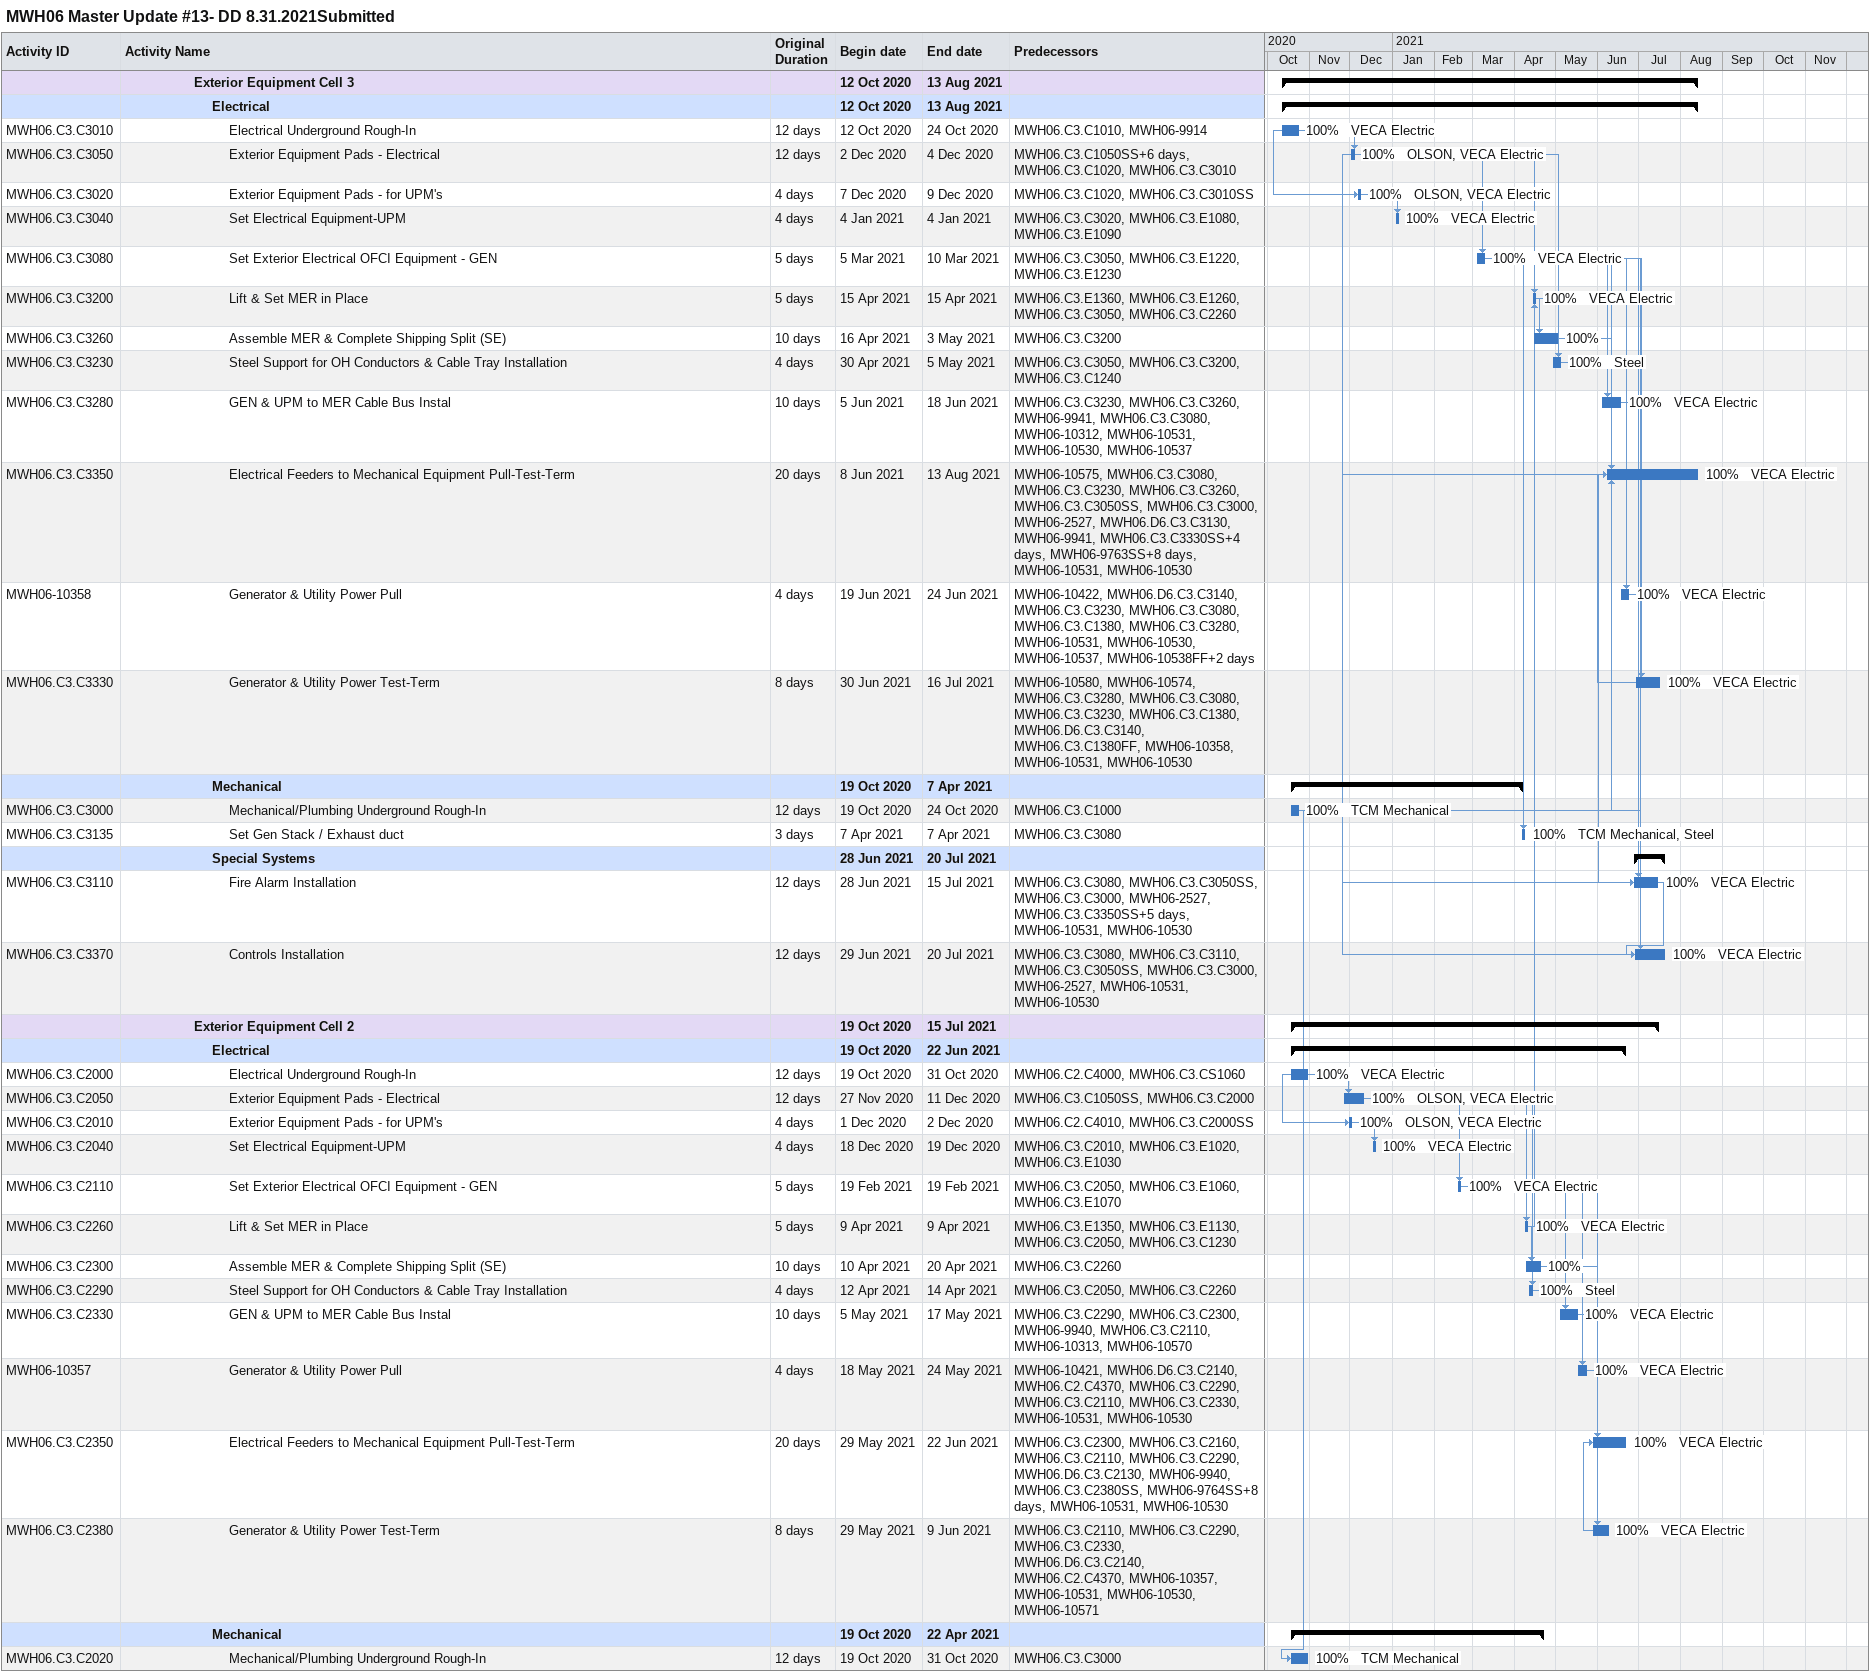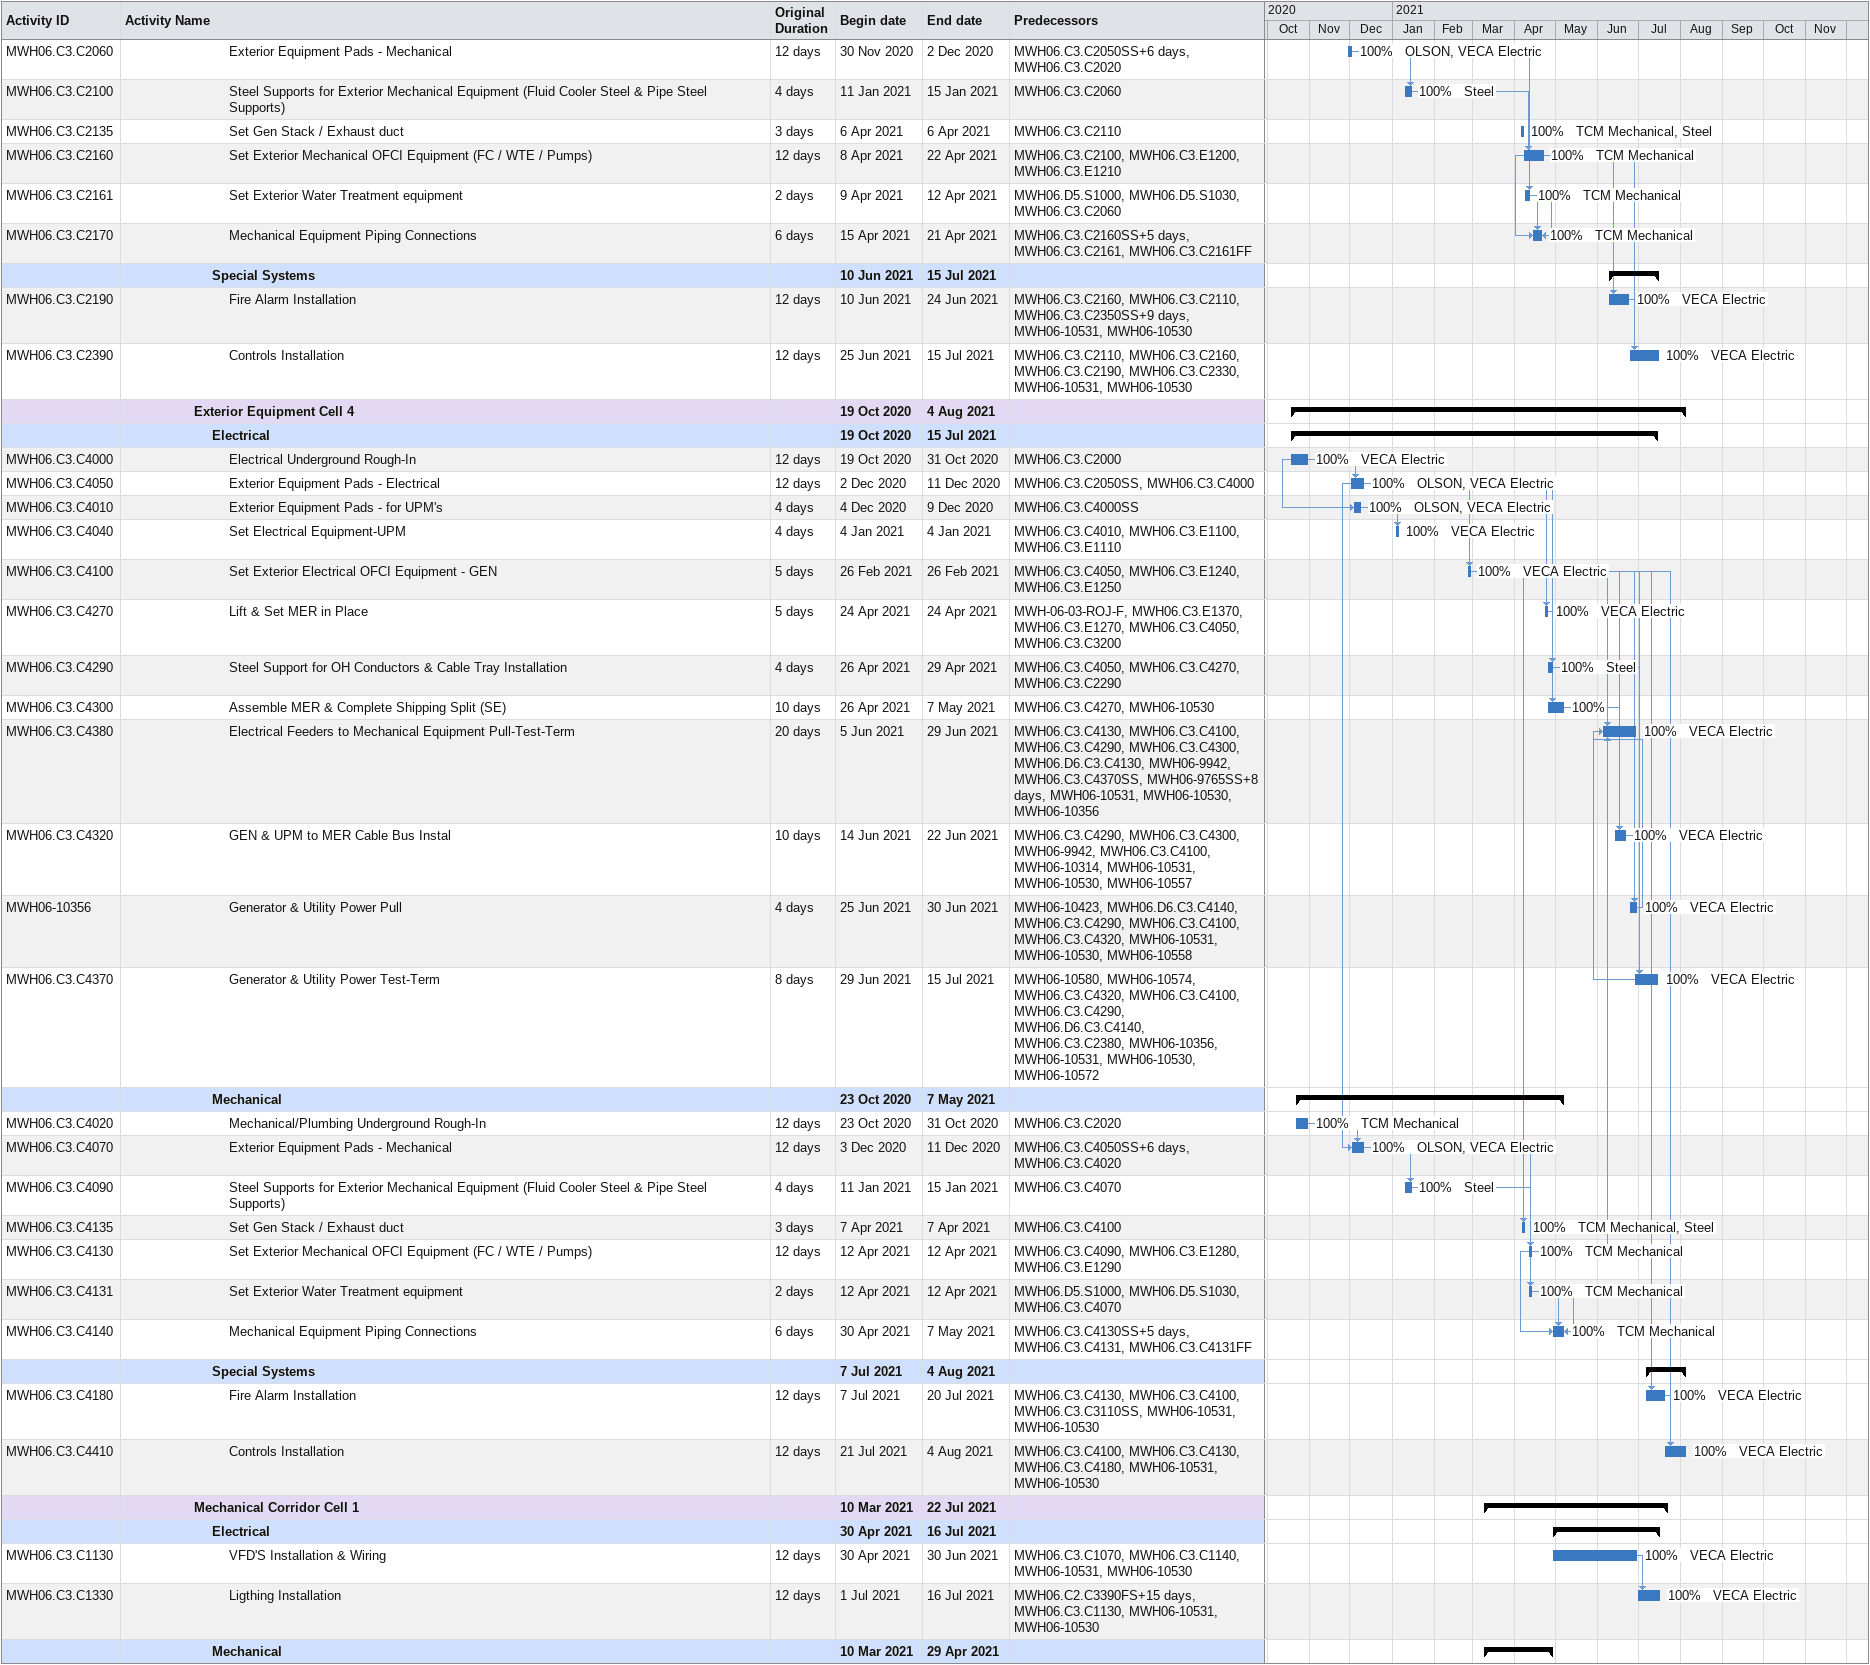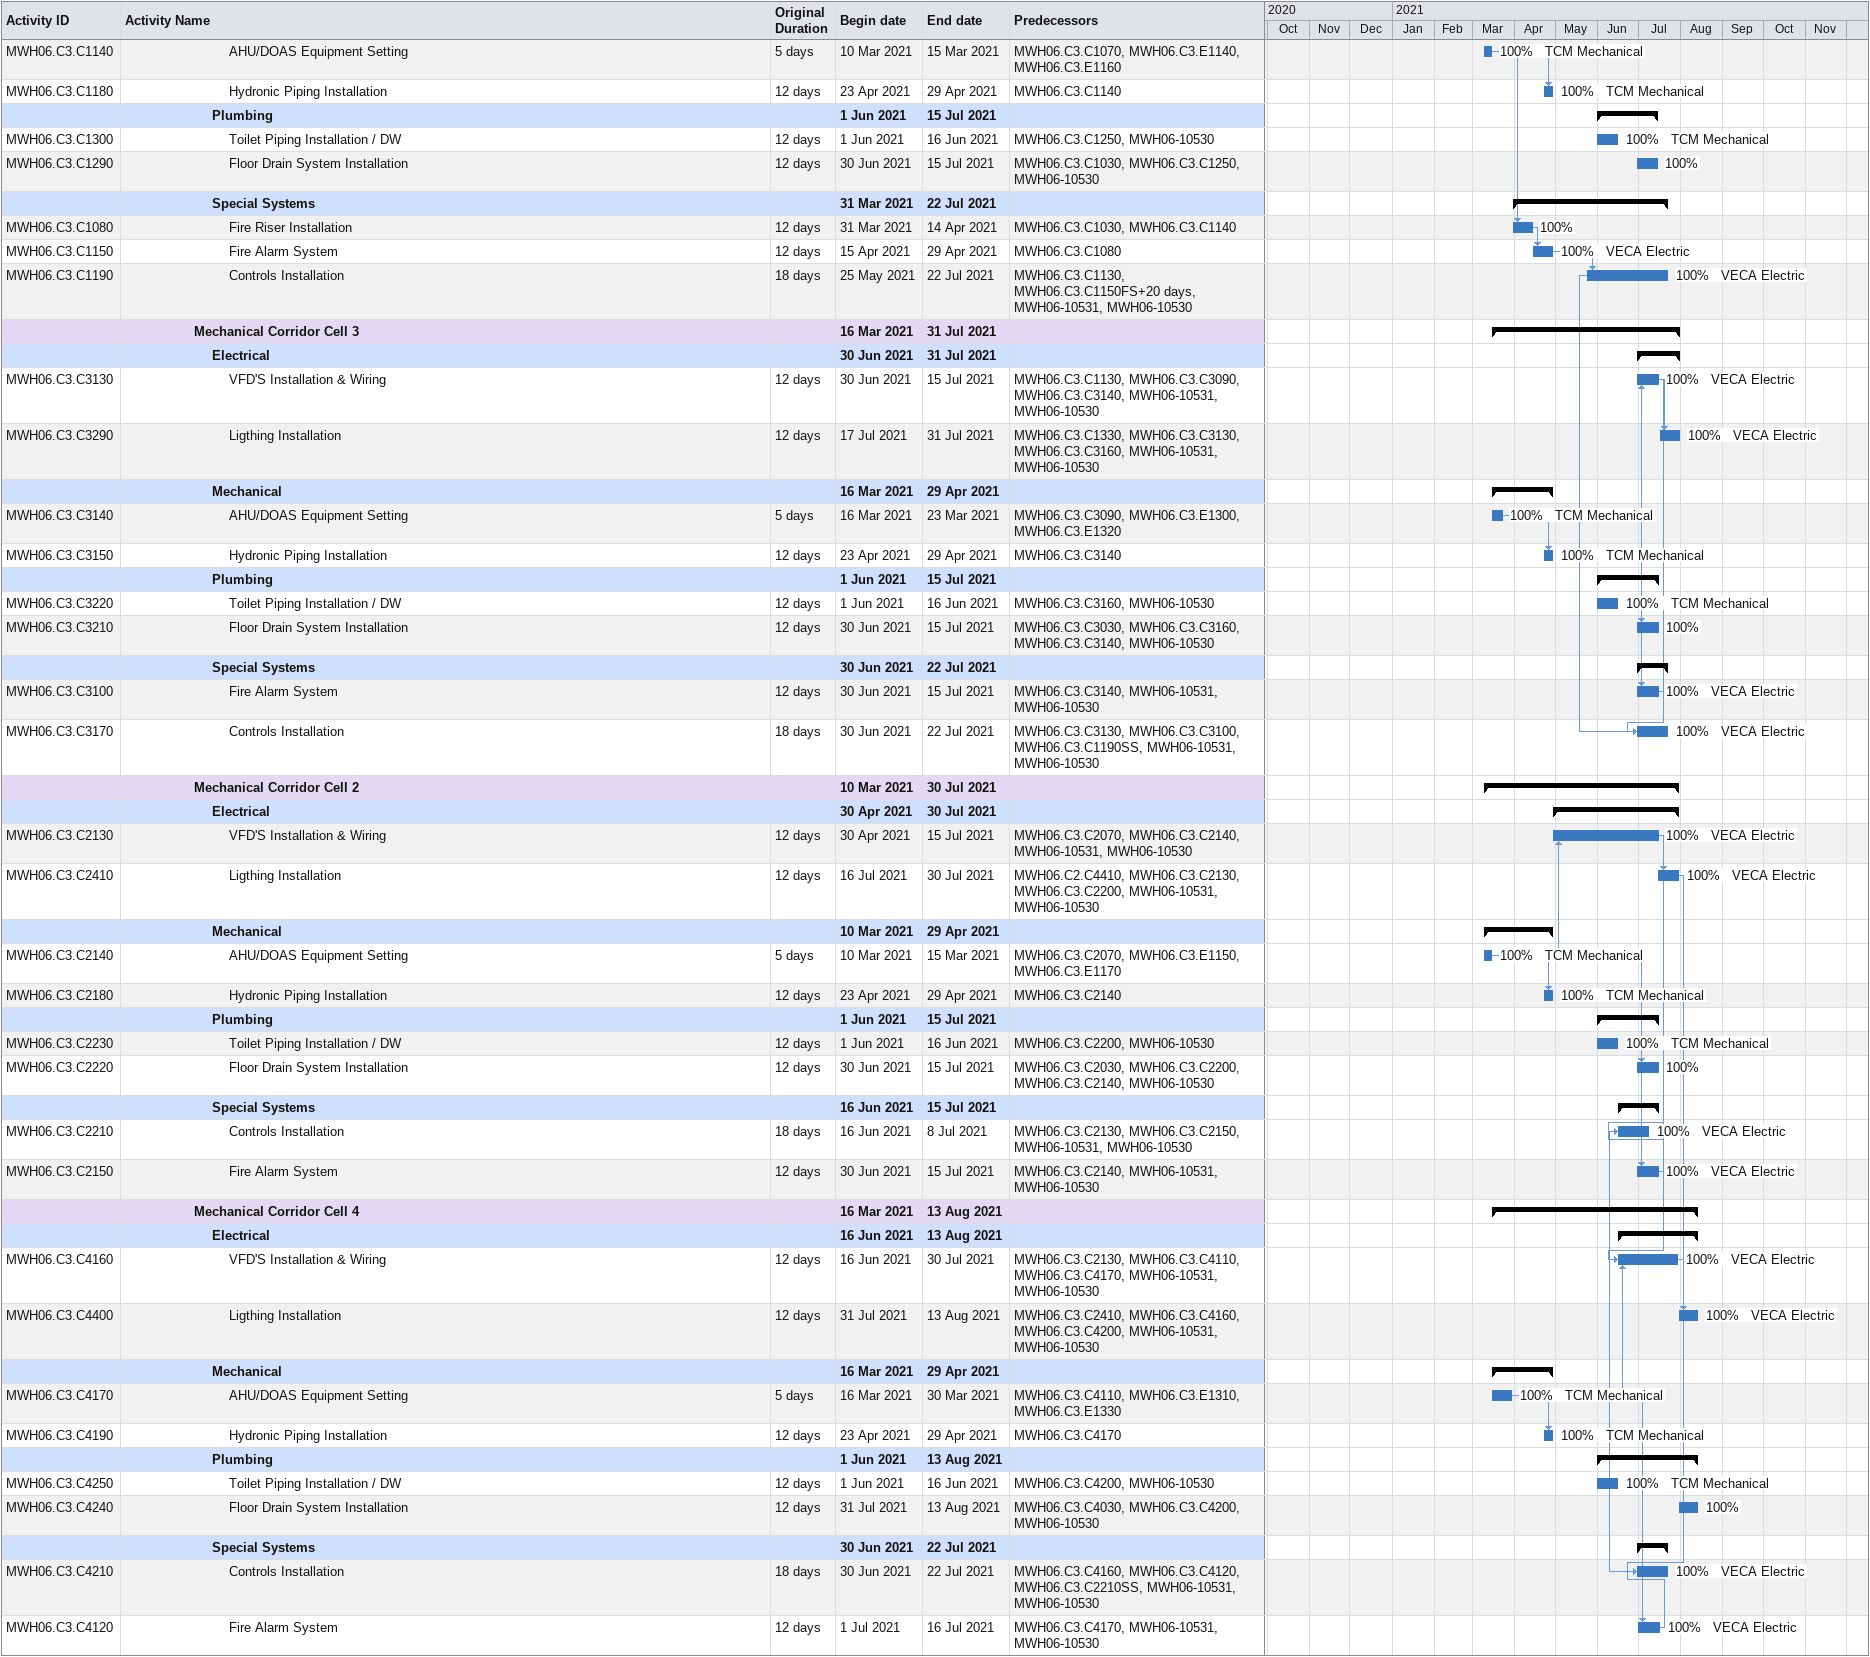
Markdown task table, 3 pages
MWH06 Master Update #13- DD 8.31.2021Submitted

| ID | Level | Task | Original duration | Start | Finish | Predecessors | Resources | % complete |
|---|---|---|---|---|---|---|---|---|
|  | 5 | **Exterior Equipment Cell 3** |  | 2020-10-12 | 2021-08-13 |  |  |  |
|  | 6 | **Electrical** |  | 2020-10-12 | 2021-08-13 |  |  |  |
| MWH06.C3.C3010 | 7 | Electrical Underground Rough-In | 12d | 2020-10-12 | 2020-10-24 | MWH06.C3.C1010, MWH06-9914 | VECA Electric | 100 |
| MWH06.C3.C3050 | 7 | Exterior Equipment Pads - Electrical | 12d | 2020-12-02 | 2020-12-04 | MWH06.C3.C1050SS+6d, MWH06.C3.C1020, MWH06.C3.C3010 | OLSON, VECA Electric | 100 |
| MWH06.C3.C3020 | 7 | Exterior Equipment Pads - for UPM's | 4d | 2020-12-07 | 2020-12-09 | MWH06.C3.C1020, MWH06.C3.C3010SS | OLSON, VECA Electric | 100 |
| MWH06.C3.C3040 | 7 | Set Electrical Equipment-UPM | 4d | 2021-01-04 | 2021-01-04 | MWH06.C3.C3020, MWH06.C3.E1080, MWH06.C3.E1090 | VECA Electric | 100 |
| MWH06.C3.C3080 | 7 | Set Exterior Electrical OFCI Equipment - GEN | 5d | 2021-03-05 | 2021-03-10 | MWH06.C3.C3050, MWH06.C3.E1220, MWH06.C3.E1230 | VECA Electric | 100 |
| MWH06.C3.C3200 | 7 | Lift & Set MER in Place | 5d | 2021-04-15 | 2021-04-15 | MWH06.C3.E1360, MWH06.C3.E1260, MWH06.C3.C3050, MWH06.C3.C2260 | VECA Electric | 100 |
| MWH06.C3.C3260 | 7 | Assemble MER & Complete Shipping Split (SE) | 10d | 2021-04-16 | 2021-05-03 | MWH06.C3.C3200 |  | 100 |
| MWH06.C3.C3230 | 7 | Steel Support for OH Conductors & Cable Tray Installation | 4d | 2021-04-30 | 2021-05-05 | MWH06.C3.C3050, MWH06.C3.C3200, MWH06.C3.C1240 | Steel | 100 |
| MWH06.C3.C3280 | 7 | GEN & UPM to MER Cable Bus Instal | 10d | 2021-06-05 | 2021-06-18 | MWH06.C3.C3230, MWH06.C3.C3260, MWH06-9941, MWH06.C3.C3080, MWH06-10312, MWH06-10531, MWH06-10530, MWH06-10537 | VECA Electric | 100 |
| MWH06.C3.C3350 | 7 | Electrical Feeders to Mechanical Equipment Pull-Test-Term | 20d | 2021-06-08 | 2021-08-13 | MWH06-10575, MWH06.C3.C3080, MWH06.C3.C3230, MWH06.C3.C3260, MWH06.C3.C3050SS, MWH06.C3.C3000, MWH06-2527, MWH06.D6.C3.C3130, MWH06-9941, MWH06.C3.C3330SS+4d, MWH06-9763SS+8d, MWH06-10531, MWH06-10530 | VECA Electric | 100 |
| MWH06-10358 | 7 | Generator & Utility Power Pull | 4d | 2021-06-19 | 2021-06-24 | MWH06-10422, MWH06.D6.C3.C3140, MWH06.C3.C3230, MWH06.C3.C3080, MWH06.C3.C1380, MWH06.C3.C3280, MWH06-10531, MWH06-10530, MWH06-10537, MWH06-10538FF+2d | VECA Electric | 100 |
| MWH06.C3.C3330 | 7 | Generator & Utility Power Test-Term | 8d | 2021-06-30 | 2021-07-16 | MWH06-10580, MWH06-10574, MWH06.C3.C3280, MWH06.C3.C3080, MWH06.C3.C3230, MWH06.C3.C1380, MWH06.D6.C3.C3140, MWH06.C3.C1380FF, MWH06-10358, MWH06-10531, MWH06-10530 | VECA Electric | 100 |
|  | 6 | **Mechanical** |  | 2020-10-19 | 2021-04-07 |  |  |  |
| MWH06.C3.C3000 | 7 | Mechanical/Plumbing Underground Rough-In | 12d | 2020-10-19 | 2020-10-24 | MWH06.C3.C1000 | TCM Mechanical | 100 |
| MWH06.C3.C3135 | 7 | Set Gen Stack / Exhaust duct | 3d | 2021-04-07 | 2021-04-07 | MWH06.C3.C3080 | TCM Mechanical, Steel | 100 |
|  | 6 | **Special Systems** |  | 2021-06-28 | 2021-07-20 |  |  |  |
| MWH06.C3.C3110 | 7 | Fire Alarm Installation | 12d | 2021-06-28 | 2021-07-15 | MWH06.C3.C3080, MWH06.C3.C3050SS, MWH06.C3.C3000, MWH06-2527, MWH06.C3.C3350SS+5d, MWH06-10531, MWH06-10530 | VECA Electric | 100 |
| MWH06.C3.C3370 | 7 | Controls Installation | 12d | 2021-06-29 | 2021-07-20 | MWH06.C3.C3080, MWH06.C3.C3110, MWH06.C3.C3050SS, MWH06.C3.C3000, MWH06-2527, MWH06-10531, MWH06-10530 | VECA Electric | 100 |
|  | 5 | **Exterior Equipment Cell 2** |  | 2020-10-19 | 2021-07-15 |  |  |  |
|  | 6 | **Electrical** |  | 2020-10-19 | 2021-06-22 |  |  |  |
| MWH06.C3.C2000 | 7 | Electrical Underground Rough-In | 12d | 2020-10-19 | 2020-10-31 | MWH06.C2.C4000, MWH06.C3.CS1060 | VECA Electric | 100 |
| MWH06.C3.C2050 | 7 | Exterior Equipment Pads - Electrical | 12d | 2020-11-27 | 2020-12-11 | MWH06.C3.C1050SS, MWH06.C3.C2000 | OLSON, VECA Electric | 100 |
| MWH06.C3.C2010 | 7 | Exterior Equipment Pads - for UPM's | 4d | 2020-12-01 | 2020-12-02 | MWH06.C2.C4010, MWH06.C3.C2000SS | OLSON, VECA Electric | 100 |
| MWH06.C3.C2040 | 7 | Set Electrical Equipment-UPM | 4d | 2020-12-18 | 2020-12-19 | MWH06.C3.C2010, MWH06.C3.E1020, MWH06.C3.E1030 | VECA Electric | 100 |
| MWH06.C3.C2110 | 7 | Set Exterior Electrical OFCI Equipment - GEN | 5d | 2021-02-19 | 2021-02-19 | MWH06.C3.C2050, MWH06.C3.E1060, MWH06.C3.E1070 | VECA Electric | 100 |
| MWH06.C3.C2260 | 7 | Lift & Set MER in Place | 5d | 2021-04-09 | 2021-04-09 | MWH06.C3.E1350, MWH06.C3.E1130, MWH06.C3.C2050, MWH06.C3.C1230 | VECA Electric | 100 |
| MWH06.C3.C2300 | 7 | Assemble MER & Complete Shipping Split (SE) | 10d | 2021-04-10 | 2021-04-20 | MWH06.C3.C2260 |  | 100 |
| MWH06.C3.C2290 | 7 | Steel Support for OH Conductors & Cable Tray Installation | 4d | 2021-04-12 | 2021-04-14 | MWH06.C3.C2050, MWH06.C3.C2260 | Steel | 100 |
| MWH06.C3.C2330 | 7 | GEN & UPM to MER Cable Bus Instal | 10d | 2021-05-05 | 2021-05-17 | MWH06.C3.C2290, MWH06.C3.C2300, MWH06-9940, MWH06.C3.C2110, MWH06-10313, MWH06-10570 | VECA Electric | 100 |
| MWH06-10357 | 7 | Generator & Utility Power Pull | 4d | 2021-05-18 | 2021-05-24 | MWH06-10421, MWH06.D6.C3.C2140, MWH06.C2.C4370, MWH06.C3.C2290, MWH06.C3.C2110, MWH06.C3.C2330, MWH06-10531, MWH06-10530 | VECA Electric | 100 |
| MWH06.C3.C2350 | 7 | Electrical Feeders to Mechanical Equipment Pull-Test-Term | 20d | 2021-05-29 | 2021-06-22 | MWH06.C3.C2300, MWH06.C3.C2160, MWH06.C3.C2110, MWH06.C3.C2290, MWH06.D6.C3.C2130, MWH06-9940, MWH06.C3.C2380SS, MWH06-9764SS+8d, MWH06-10531, MWH06-10530 | VECA Electric | 100 |
| MWH06.C3.C2380 | 7 | Generator & Utility Power Test-Term | 8d | 2021-05-29 | 2021-06-09 | MWH06.C3.C2110, MWH06.C3.C2290, MWH06.C3.C2330, MWH06.D6.C3.C2140, MWH06.C2.C4370, MWH06-10357, MWH06-10531, MWH06-10530, MWH06-10571 | VECA Electric | 100 |
|  | 6 | **Mechanical** |  | 2020-10-19 | 2021-04-22 |  |  |  |
| MWH06.C3.C2020 | 7 | Mechanical/Plumbing Underground Rough-In | 12d | 2020-10-19 | 2020-10-31 | MWH06.C3.C3000 | TCM Mechanical | 100 |
| MWH06.C3.C2060 | 7 | Exterior Equipment Pads - Mechanical | 12d | 2020-11-30 | 2020-12-02 | MWH06.C3.C2050SS+6d, MWH06.C3.C2020 | OLSON, VECA Electric | 100 |
| MWH06.C3.C2100 | 7 | Steel Supports for Exterior Mechanical Equipment (Fluid Cooler Steel & Pipe Steel Supports) | 4d | 2021-01-11 | 2021-01-15 | MWH06.C3.C2060 | Steel | 100 |
| MWH06.C3.C2135 | 7 | Set Gen Stack / Exhaust duct | 3d | 2021-04-06 | 2021-04-06 | MWH06.C3.C2110 | TCM Mechanical, Steel | 100 |
| MWH06.C3.C2160 | 7 | Set Exterior Mechanical OFCI Equipment (FC / WTE / Pumps) | 12d | 2021-04-08 | 2021-04-22 | MWH06.C3.C2100, MWH06.C3.E1200, MWH06.C3.E1210 | TCM Mechanical | 100 |
| MWH06.C3.C2161 | 7 | Set Exterior Water Treatment equipment | 2d | 2021-04-09 | 2021-04-12 | MWH06.D5.S1000, MWH06.D5.S1030, MWH06.C3.C2060 | TCM Mechanical | 100 |
| MWH06.C3.C2170 | 7 | Mechanical Equipment Piping Connections | 6d | 2021-04-15 | 2021-04-21 | MWH06.C3.C2160SS+5d, MWH06.C3.C2161, MWH06.C3.C2161FF | TCM Mechanical | 100 |
|  | 6 | **Special Systems** |  | 2021-06-10 | 2021-07-15 |  |  |  |
| MWH06.C3.C2190 | 7 | Fire Alarm Installation | 12d | 2021-06-10 | 2021-06-24 | MWH06.C3.C2160, MWH06.C3.C2110, MWH06.C3.C2350SS+9d, MWH06-10531, MWH06-10530 | VECA Electric | 100 |
| MWH06.C3.C2390 | 7 | Controls Installation | 12d | 2021-06-25 | 2021-07-15 | MWH06.C3.C2110, MWH06.C3.C2160, MWH06.C3.C2190, MWH06.C3.C2330, MWH06-10531, MWH06-10530 | VECA Electric | 100 |
|  | 5 | **Exterior Equipment Cell 4** |  | 2020-10-19 | 2021-08-04 |  |  |  |
|  | 6 | **Electrical** |  | 2020-10-19 | 2021-07-15 |  |  |  |
| MWH06.C3.C4000 | 7 | Electrical Underground Rough-In | 12d | 2020-10-19 | 2020-10-31 | MWH06.C3.C2000 | VECA Electric | 100 |
| MWH06.C3.C4050 | 7 | Exterior Equipment Pads - Electrical | 12d | 2020-12-02 | 2020-12-11 | MWH06.C3.C2050SS, MWH06.C3.C4000 | OLSON, VECA Electric | 100 |
| MWH06.C3.C4010 | 7 | Exterior Equipment Pads - for UPM's | 4d | 2020-12-04 | 2020-12-09 | MWH06.C3.C4000SS | OLSON, VECA Electric | 100 |
| MWH06.C3.C4040 | 7 | Set Electrical Equipment-UPM | 4d | 2021-01-04 | 2021-01-04 | MWH06.C3.C4010, MWH06.C3.E1100, MWH06.C3.E1110 | VECA Electric | 100 |
| MWH06.C3.C4100 | 7 | Set Exterior Electrical OFCI Equipment - GEN | 5d | 2021-02-26 | 2021-02-26 | MWH06.C3.C4050, MWH06.C3.E1240, MWH06.C3.E1250 | VECA Electric | 100 |
| MWH06.C3.C4270 | 7 | Lift & Set MER in Place | 5d | 2021-04-24 | 2021-04-24 | MWH-06-03-ROJ-F, MWH06.C3.E1370, MWH06.C3.E1270, MWH06.C3.C4050, MWH06.C3.C3200 | VECA Electric | 100 |
| MWH06.C3.C4290 | 7 | Steel Support for OH Conductors & Cable Tray Installation | 4d | 2021-04-26 | 2021-04-29 | MWH06.C3.C4050, MWH06.C3.C4270, MWH06.C3.C2290 | Steel | 100 |
| MWH06.C3.C4300 | 7 | Assemble MER & Complete Shipping Split (SE) | 10d | 2021-04-26 | 2021-05-07 | MWH06.C3.C4270, MWH06-10530 |  | 100 |
| MWH06.C3.C4380 | 7 | Electrical Feeders to Mechanical Equipment Pull-Test-Term | 20d | 2021-06-05 | 2021-06-29 | MWH06.C3.C4130, MWH06.C3.C4100, MWH06.C3.C4290, MWH06.C3.C4300, MWH06.D6.C3.C4130, MWH06-9942, MWH06.C3.C4370SS, MWH06-9765SS+8d, MWH06-10531, MWH06-10530, MWH06-10356 | VECA Electric | 100 |
| MWH06.C3.C4320 | 7 | GEN & UPM to MER Cable Bus Instal | 10d | 2021-06-14 | 2021-06-22 | MWH06.C3.C4290, MWH06.C3.C4300, MWH06-9942, MWH06.C3.C4100, MWH06-10314, MWH06-10531, MWH06-10530, MWH06-10557 | VECA Electric | 100 |
| MWH06-10356 | 7 | Generator & Utility Power Pull | 4d | 2021-06-25 | 2021-06-30 | MWH06-10423, MWH06.D6.C3.C4140, MWH06.C3.C4290, MWH06.C3.C4100, MWH06.C3.C4320, MWH06-10531, MWH06-10530, MWH06-10558 | VECA Electric | 100 |
| MWH06.C3.C4370 | 7 | Generator & Utility Power Test-Term | 8d | 2021-06-29 | 2021-07-15 | MWH06-10580, MWH06-10574, MWH06.C3.C4320, MWH06.C3.C4100, MWH06.C3.C4290, MWH06.D6.C3.C4140, MWH06.C3.C2380, MWH06-10356, MWH06-10531, MWH06-10530, MWH06-10572 | VECA Electric | 100 |
|  | 6 | **Mechanical** |  | 2020-10-23 | 2021-05-07 |  |  |  |
| MWH06.C3.C4020 | 7 | Mechanical/Plumbing Underground Rough-In | 12d | 2020-10-23 | 2020-10-31 | MWH06.C3.C2020 | TCM Mechanical | 100 |
| MWH06.C3.C4070 | 7 | Exterior Equipment Pads - Mechanical | 12d | 2020-12-03 | 2020-12-11 | MWH06.C3.C4050SS+6d, MWH06.C3.C4020 | OLSON, VECA Electric | 100 |
| MWH06.C3.C4090 | 7 | Steel Supports for Exterior Mechanical Equipment (Fluid Cooler Steel & Pipe Steel Supports) | 4d | 2021-01-11 | 2021-01-15 | MWH06.C3.C4070 | Steel | 100 |
| MWH06.C3.C4135 | 7 | Set Gen Stack / Exhaust duct | 3d | 2021-04-07 | 2021-04-07 | MWH06.C3.C4100 | TCM Mechanical, Steel | 100 |
| MWH06.C3.C4130 | 7 | Set Exterior Mechanical OFCI Equipment (FC / WTE / Pumps) | 12d | 2021-04-12 | 2021-04-12 | MWH06.C3.C4090, MWH06.C3.E1280, MWH06.C3.E1290 | TCM Mechanical | 100 |
| MWH06.C3.C4131 | 7 | Set Exterior Water Treatment equipment | 2d | 2021-04-12 | 2021-04-12 | MWH06.D5.S1000, MWH06.D5.S1030, MWH06.C3.C4070 | TCM Mechanical | 100 |
| MWH06.C3.C4140 | 7 | Mechanical Equipment Piping Connections | 6d | 2021-04-30 | 2021-05-07 | MWH06.C3.C4130SS+5d, MWH06.C3.C4131, MWH06.C3.C4131FF | TCM Mechanical | 100 |
|  | 6 | **Special Systems** |  | 2021-07-07 | 2021-08-04 |  |  |  |
| MWH06.C3.C4180 | 7 | Fire Alarm Installation | 12d | 2021-07-07 | 2021-07-20 | MWH06.C3.C4130, MWH06.C3.C4100, MWH06.C3.C3110SS, MWH06-10531, MWH06-10530 | VECA Electric | 100 |
| MWH06.C3.C4410 | 7 | Controls Installation | 12d | 2021-07-21 | 2021-08-04 | MWH06.C3.C4100, MWH06.C3.C4130, MWH06.C3.C4180, MWH06-10531, MWH06-10530 | VECA Electric | 100 |
|  | 5 | **Mechanical Corridor Cell 1** |  | 2021-03-10 | 2021-07-22 |  |  |  |
|  | 6 | **Electrical** |  | 2021-04-30 | 2021-07-16 |  |  |  |
| MWH06.C3.C1130 | 7 | VFD'S Installation & Wiring | 12d | 2021-04-30 | 2021-06-30 | MWH06.C3.C1070, MWH06.C3.C1140, MWH06-10531, MWH06-10530 | VECA Electric | 100 |
| MWH06.C3.C1330 | 7 | Ligthing Installation | 12d | 2021-07-01 | 2021-07-16 | MWH06.C2.C3390FS+15d, MWH06.C3.C1130, MWH06-10531, MWH06-10530 | VECA Electric | 100 |
|  | 6 | **Mechanical** |  | 2021-03-10 | 2021-04-29 |  |  |  |
| MWH06.C3.C1140 | 7 | AHU/DOAS Equipment Setting | 5d | 2021-03-10 | 2021-03-15 | MWH06.C3.C1070, MWH06.C3.E1140, MWH06.C3.E1160 | TCM Mechanical | 100 |
| MWH06.C3.C1180 | 7 | Hydronic Piping Installation | 12d | 2021-04-23 | 2021-04-29 | MWH06.C3.C1140 | TCM Mechanical | 100 |
|  | 6 | **Plumbing** |  | 2021-06-01 | 2021-07-15 |  |  |  |
| MWH06.C3.C1300 | 7 | Toilet Piping Installation / DW | 12d | 2021-06-01 | 2021-06-16 | MWH06.C3.C1250, MWH06-10530 | TCM Mechanical | 100 |
| MWH06.C3.C1290 | 7 | Floor Drain System Installation | 12d | 2021-06-30 | 2021-07-15 | MWH06.C3.C1030, MWH06.C3.C1250, MWH06-10530 |  | 100 |
|  | 6 | **Special Systems** |  | 2021-03-31 | 2021-07-22 |  |  |  |
| MWH06.C3.C1080 | 7 | Fire Riser Installation | 12d | 2021-03-31 | 2021-04-14 | MWH06.C3.C1030, MWH06.C3.C1140 |  | 100 |
| MWH06.C3.C1150 | 7 | Fire Alarm System | 12d | 2021-04-15 | 2021-04-29 | MWH06.C3.C1080 | VECA Electric | 100 |
| MWH06.C3.C1190 | 7 | Controls Installation | 18d | 2021-05-25 | 2021-07-22 | MWH06.C3.C1130, MWH06.C3.C1150FS+20d, MWH06-10531, MWH06-10530 | VECA Electric | 100 |
|  | 5 | **Mechanical Corridor Cell 3** |  | 2021-03-16 | 2021-07-31 |  |  |  |
|  | 6 | **Electrical** |  | 2021-06-30 | 2021-07-31 |  |  |  |
| MWH06.C3.C3130 | 7 | VFD'S Installation & Wiring | 12d | 2021-06-30 | 2021-07-15 | MWH06.C3.C1130, MWH06.C3.C3090, MWH06.C3.C3140, MWH06-10531, MWH06-10530 | VECA Electric | 100 |
| MWH06.C3.C3290 | 7 | Ligthing Installation | 12d | 2021-07-17 | 2021-07-31 | MWH06.C3.C1330, MWH06.C3.C3130, MWH06.C3.C3160, MWH06-10531, MWH06-10530 | VECA Electric | 100 |
|  | 6 | **Mechanical** |  | 2021-03-16 | 2021-04-29 |  |  |  |
| MWH06.C3.C3140 | 7 | AHU/DOAS Equipment Setting | 5d | 2021-03-16 | 2021-03-23 | MWH06.C3.C3090, MWH06.C3.E1300, MWH06.C3.E1320 | TCM Mechanical | 100 |
| MWH06.C3.C3150 | 7 | Hydronic Piping Installation | 12d | 2021-04-23 | 2021-04-29 | MWH06.C3.C3140 | TCM Mechanical | 100 |
|  | 6 | **Plumbing** |  | 2021-06-01 | 2021-07-15 |  |  |  |
| MWH06.C3.C3220 | 7 | Toilet Piping Installation / DW | 12d | 2021-06-01 | 2021-06-16 | MWH06.C3.C3160, MWH06-10530 | TCM Mechanical | 100 |
| MWH06.C3.C3210 | 7 | Floor Drain System Installation | 12d | 2021-06-30 | 2021-07-15 | MWH06.C3.C3030, MWH06.C3.C3160, MWH06.C3.C3140, MWH06-10530 |  | 100 |
|  | 6 | **Special Systems** |  | 2021-06-30 | 2021-07-22 |  |  |  |
| MWH06.C3.C3100 | 7 | Fire Alarm System | 12d | 2021-06-30 | 2021-07-15 | MWH06.C3.C3140, MWH06-10531, MWH06-10530 | VECA Electric | 100 |
| MWH06.C3.C3170 | 7 | Controls Installation | 18d | 2021-06-30 | 2021-07-22 | MWH06.C3.C3130, MWH06.C3.C3100, MWH06.C3.C1190SS, MWH06-10531, MWH06-10530 | VECA Electric | 100 |
|  | 5 | **Mechanical Corridor Cell 2** |  | 2021-03-10 | 2021-07-30 |  |  |  |
|  | 6 | **Electrical** |  | 2021-04-30 | 2021-07-30 |  |  |  |
| MWH06.C3.C2130 | 7 | VFD'S Installation & Wiring | 12d | 2021-04-30 | 2021-07-15 | MWH06.C3.C2070, MWH06.C3.C2140, MWH06-10531, MWH06-10530 | VECA Electric | 100 |
| MWH06.C3.C2410 | 7 | Ligthing Installation | 12d | 2021-07-16 | 2021-07-30 | MWH06.C2.C4410, MWH06.C3.C2130, MWH06.C3.C2200, MWH06-10531, MWH06-10530 | VECA Electric | 100 |
|  | 6 | **Mechanical** |  | 2021-03-10 | 2021-04-29 |  |  |  |
| MWH06.C3.C2140 | 7 | AHU/DOAS Equipment Setting | 5d | 2021-03-10 | 2021-03-15 | MWH06.C3.C2070, MWH06.C3.E1150, MWH06.C3.E1170 | TCM Mechanical | 100 |
| MWH06.C3.C2180 | 7 | Hydronic Piping Installation | 12d | 2021-04-23 | 2021-04-29 | MWH06.C3.C2140 | TCM Mechanical | 100 |
|  | 6 | **Plumbing** |  | 2021-06-01 | 2021-07-15 |  |  |  |
| MWH06.C3.C2230 | 7 | Toilet Piping Installation / DW | 12d | 2021-06-01 | 2021-06-16 | MWH06.C3.C2200, MWH06-10530 | TCM Mechanical | 100 |
| MWH06.C3.C2220 | 7 | Floor Drain System Installation | 12d | 2021-06-30 | 2021-07-15 | MWH06.C3.C2030, MWH06.C3.C2200, MWH06.C3.C2140, MWH06-10530 |  | 100 |
|  | 6 | **Special Systems** |  | 2021-06-16 | 2021-07-15 |  |  |  |
| MWH06.C3.C2210 | 7 | Controls Installation | 18d | 2021-06-16 | 2021-07-08 | MWH06.C3.C2130, MWH06.C3.C2150, MWH06-10531, MWH06-10530 | VECA Electric | 100 |
| MWH06.C3.C2150 | 7 | Fire Alarm System | 12d | 2021-06-30 | 2021-07-15 | MWH06.C3.C2140, MWH06-10531, MWH06-10530 | VECA Electric | 100 |
|  | 5 | **Mechanical Corridor Cell 4** |  | 2021-03-16 | 2021-08-13 |  |  |  |
|  | 6 | **Electrical** |  | 2021-06-16 | 2021-08-13 |  |  |  |
| MWH06.C3.C4160 | 7 | VFD'S Installation & Wiring | 12d | 2021-06-16 | 2021-07-30 | MWH06.C3.C2130, MWH06.C3.C4110, MWH06.C3.C4170, MWH06-10531, MWH06-10530 | VECA Electric | 100 |
| MWH06.C3.C4400 | 7 | Ligthing Installation | 12d | 2021-07-31 | 2021-08-13 | MWH06.C3.C2410, MWH06.C3.C4160, MWH06.C3.C4200, MWH06-10531, MWH06-10530 | VECA Electric | 100 |
|  | 6 | **Mechanical** |  | 2021-03-16 | 2021-04-29 |  |  |  |
| MWH06.C3.C4170 | 7 | AHU/DOAS Equipment Setting | 5d | 2021-03-16 | 2021-03-30 | MWH06.C3.C4110, MWH06.C3.E1310, MWH06.C3.E1330 | TCM Mechanical | 100 |
| MWH06.C3.C4190 | 7 | Hydronic Piping Installation | 12d | 2021-04-23 | 2021-04-29 | MWH06.C3.C4170 | TCM Mechanical | 100 |
|  | 6 | **Plumbing** |  | 2021-06-01 | 2021-08-13 |  |  |  |
| MWH06.C3.C4250 | 7 | Toilet Piping Installation / DW | 12d | 2021-06-01 | 2021-06-16 | MWH06.C3.C4200, MWH06-10530 | TCM Mechanical | 100 |
| MWH06.C3.C4240 | 7 | Floor Drain System Installation | 12d | 2021-07-31 | 2021-08-13 | MWH06.C3.C4030, MWH06.C3.C4200, MWH06-10530 |  | 100 |
|  | 6 | **Special Systems** |  | 2021-06-30 | 2021-07-22 |  |  |  |
| MWH06.C3.C4210 | 7 | Controls Installation | 18d | 2021-06-30 | 2021-07-22 | MWH06.C3.C4160, MWH06.C3.C4120, MWH06.C3.C2210SS, MWH06-10531, MWH06-10530 | VECA Electric | 100 |
| MWH06.C3.C4120 | 7 | Fire Alarm System | 12d | 2021-07-01 | 2021-07-16 | MWH06.C3.C4170, MWH06-10531, MWH06-10530 | VECA Electric | 100 |
